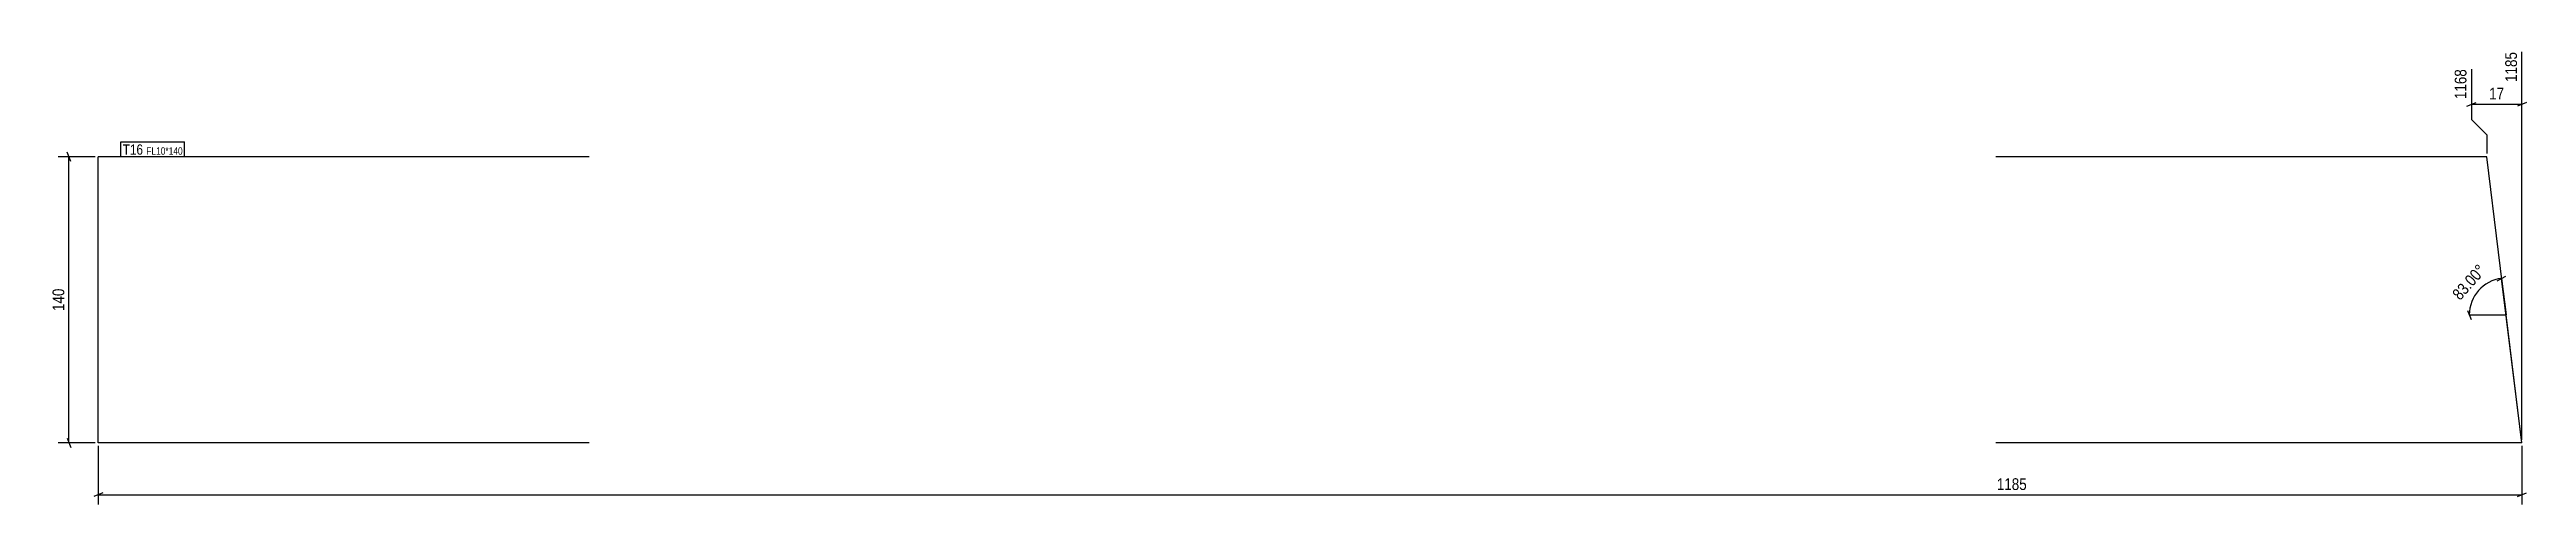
# Model space of a CAD drawing. Header units: millimetres. Extents: x 3 to 1214, y 4 to 227.
import ezdxf

# ---------------------------------------------------------------- set-up
doc = ezdxf.new("R2010")
doc.units = ezdxf.units.MM
for name, color, linetype in [('MÅLSÆTNING', 7, 'Continuous'), ('STÅL', 7, 'Continuous'), ('TEKST', 7, 'Continuous')]:
    doc.layers.add(name, color=color, linetype=linetype)
doc.styles.add('Arial Narrow', font='ARIALN.TTF', dxfattribs={"height": 0.2})

msp = doc.modelspace()

# ---------------------------------------------------------------- linework, layer by layer
at = {"layer": 'MÅLSÆTNING', "color": 7, "linetype": 'Continuous'}
for p, q in [((1212.1, 36.2), (1212.1, 226)), ((1187.4, 217.6), (1187.4, 192.9)), ((1185.2, 199.5), (1189.7, 201.3)), ((1187.4, 200.4), (1212.1, 200.4)), ((1214.4, 201.3), (1209.9, 199.5)), ((1187.4, 192.9), (1194.9, 185.4)), ((1194.9, 185.4), (1194.9, 176.2)), ((25.6, 174.7), (7.5, 174.7)), ((13.7, 172.4), (11.9, 176.9)), ((12.8, 34.7), (12.8, 174.7)), ((1200.1, 114), (1204.3, 116.3)), ((1211.9, 36.2), (1202.2, 115.1)), ((1202.2, 115.1), (1204.4, 97.3)), ((1185.5, 99.5), (1187.3, 95)), ((1186.4, 97.3), (1204.4, 97.3)), ((11.9, 36.9), (13.7, 32.4)), ((25.6, 34.7), (7.5, 34.7)), ((27.1, 33.2), (27.1, 4.5)), ((1212.1, 33.2), (1212.1, 4.5)), ((29.4, 10.2), (24.9, 8.4)), ((27.1, 9.3), (1212.1, 9.3)), ((1209.9, 8.4), (1214.4, 10.2))]:
    msp.add_line(p, q, dxfattribs=at)
msp.add_arc((1204.4, 97.3), 18, 97, 180, dxfattribs=at)
at = {"layer": 'STÅL', "color": 2, "linetype": 'Continuous'}
for p, q in [((267.1, 174.7), (27.1, 174.7)), ((27.1, 34.7), (27.1, 174.7)), ((1194.9, 174.7), (954.9, 174.7)), ((1212.1, 34.7), (1194.9, 174.7)), ((267.1, 34.7), (27.1, 34.7)), ((1212.1, 34.7), (954.9, 34.7))]:
    msp.add_line(p, q, dxfattribs=at)

# ---------------------------------------------------------------- next in the draw order: wipeouts: each hides what was drawn before it
at = {"color": 0, "linetype": 'Continuous'}
msp.add_wipeout([(1186.2, 218.8), (1177.8, 218.8), (1177.8, 201.7), (1186.2, 201.7)], dxfattribs=at).dxf.layer = 'MÅLSÆTNING'
at = {"color": 0}
for points, layer in [([(1204.6, 201.5), (1204.6, 209.9), (1194.9, 209.9), (1194.9, 201.5)], 'MÅLSÆTNING'), ([(1196.6, 118.9), (1190.3, 124.5), (1175.7, 107.9), (1182, 102.4)], 'MÅLSÆTNING'), ([(11.7, 111.4), (3.3, 111.4), (3.3, 98), (11.7, 98)], 'MÅLSÆTNING'), ([(971.3, 10.4), (971.3, 18.8), (268, 18.8), (268, 10.4)], 'MÅLSÆTNING'), ([(49.1, 175.7), (49.1, 181), (39.1, 181), (39.1, 175.7)], 'TEKST')]:
    msp.add_wipeout(points, dxfattribs=at).dxf.layer = layer

# ---------------------------------------------------------------- next in the draw order: texts
at = {"layer": 'MÅLSÆTNING', "color": 3, "linetype": 'Continuous', "style": 'Arial Narrow'}
msp.add_text('1168', height=5.73, rotation=90.0002, dxfattribs=at).set_placement((1185, 202.9))
at = {"layer": 'MÅLSÆTNING', "color": 3, "style": 'Arial Narrow'}
for s, rotation, p in [('83.00°', 48.5009, (1181.9, 104.1)), ('140', 90.0002, (10.5, 99.2))]:
    msp.add_text(s, height=5.73, rotation=rotation, dxfattribs=at).set_placement(p)
msp.add_text('1185', height=5.73, dxfattribs=at).set_placement((955.4, 11.6))

# ---------------------------------------------------------------- next in the draw order: wipeouts: each hides what was drawn before it
at = {"color": 0, "linetype": 'Continuous'}
msp.add_wipeout([(1210.9, 227.2), (1202.5, 227.2), (1202.5, 210.1), (1210.9, 210.1)], dxfattribs=at).dxf.layer = 'MÅLSÆTNING'
at = {"color": 0}
msp.add_wipeout([(49.1, 175.7), (49.1, 181), (39.1, 181), (39.1, 175.7)], dxfattribs=at).dxf.layer = 'TEKST'

# ---------------------------------------------------------------- next in the draw order: linework, layer by layer
at = {"layer": 'TEKST', "color": 7, "linetype": 'Continuous'}
msp.add_line((38.2, 174.8), (38.2, 181.9), dxfattribs=at)

# ---------------------------------------------------------------- next in the draw order: texts
at = {"layer": 'MÅLSÆTNING', "color": 3, "linetype": 'Continuous', "style": 'Arial Narrow'}
msp.add_text('1185', height=5.73, rotation=90.0002, dxfattribs=at).set_placement((1209.7, 211.3))
at = {"layer": 'MÅLSÆTNING', "color": 3, "style": 'Arial Narrow'}
msp.add_text('17', height=5.73, dxfattribs=at).set_placement((1196.1, 202.7))

# ---------------------------------------------------------------- next in the draw order: wipeouts: each hides what was drawn before it
at = {"color": 0}
msp.add_wipeout([(68.4, 175.7), (68.4, 179.5), (50.6, 179.5), (50.6, 175.7)], dxfattribs=at).dxf.layer = 'TEKST'

# ---------------------------------------------------------------- next in the draw order: wipeouts: each hides what was drawn before it
msp.add_wipeout([(68.4, 175.7), (68.4, 179.5), (50.6, 179.5), (50.6, 175.7)], dxfattribs=at).dxf.layer = 'TEKST'

# ---------------------------------------------------------------- next in the draw order: linework, layer by layer
at = {"layer": 'TEKST', "color": 7, "linetype": 'Continuous'}
for p, q in [((38.2, 181.9), (69.3, 181.9)), ((69.3, 174.8), (69.3, 181.9)), ((38.2, 174.8), (69.3, 174.8))]:
    msp.add_line(p, q, dxfattribs=at)

# ---------------------------------------------------------------- next in the draw order: texts
at = {"layer": 'TEKST', "color": 3, "style": 'Arial Narrow'}
for s, height, p in [('T16', 5.01, (39.1, 175.7)), ('FL10*140', 3.58, (50.6, 175.7))]:
    msp.add_text(s, height=height, dxfattribs=at).set_placement(p)

doc.saveas('drawing.dxf')
